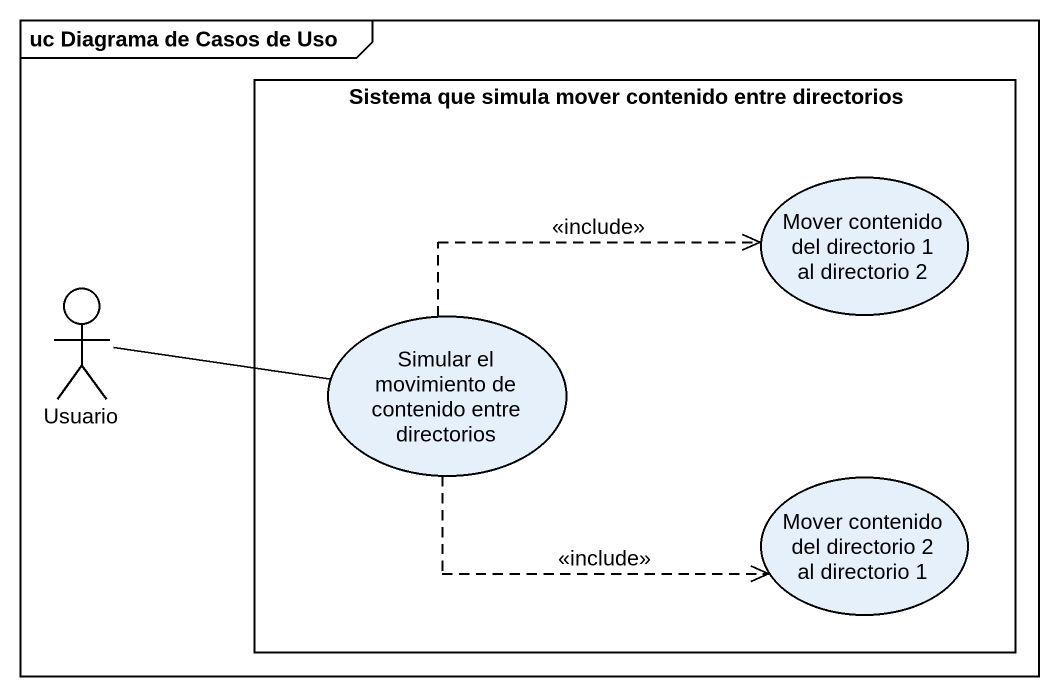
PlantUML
@startuml
mainframe uc Diagrama de Casos de Uso
rectangle "Sistema que simula mover contenido entre directorios" as Sistema_que_simula_mover {
  usecase "Mover contenido del directorio 1 al directorio 2" as Mover_contenido_del
  usecase "Simular el movimiento de contenido entre directorios" as Simular_el_movimiento_de
  usecase "Mover contenido del directorio 2 al directorio 1" as Mover_contenido_del_2
}
actor Usuario
Usuario -right- Simular_el_movimiento_de
Simular_el_movimiento_de .right.> Mover_contenido_del : <<include>>
Simular_el_movimiento_de .right.> Mover_contenido_del_2 : <<include>>
@enduml
